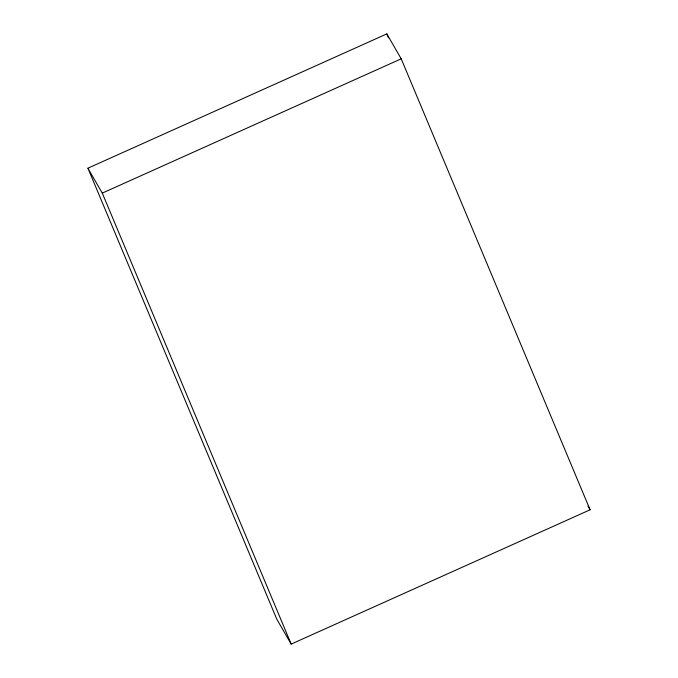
<?xml version="1.0" encoding="UTF-8"?>
<svg xmlns="http://www.w3.org/2000/svg" width="678" height="678" viewBox="0 0 678 678"><rect width="100%" height="100%" fill="white"/><g stroke="black" fill="none" stroke-linecap="round" stroke-linejoin="round"><path stroke-width="1.02" d="M87.903 168.203L386.824 33.9L401.207 58.817L590.097 509.797L291.176 644.1L276.794 619.184L87.903 168.203L102.285 193.111L291.176 644.1M102.285 193.111L401.207 58.817M588.046 506.246L590.097 509.797M386.824 33.9L388.46 37.807"/></g></svg>
